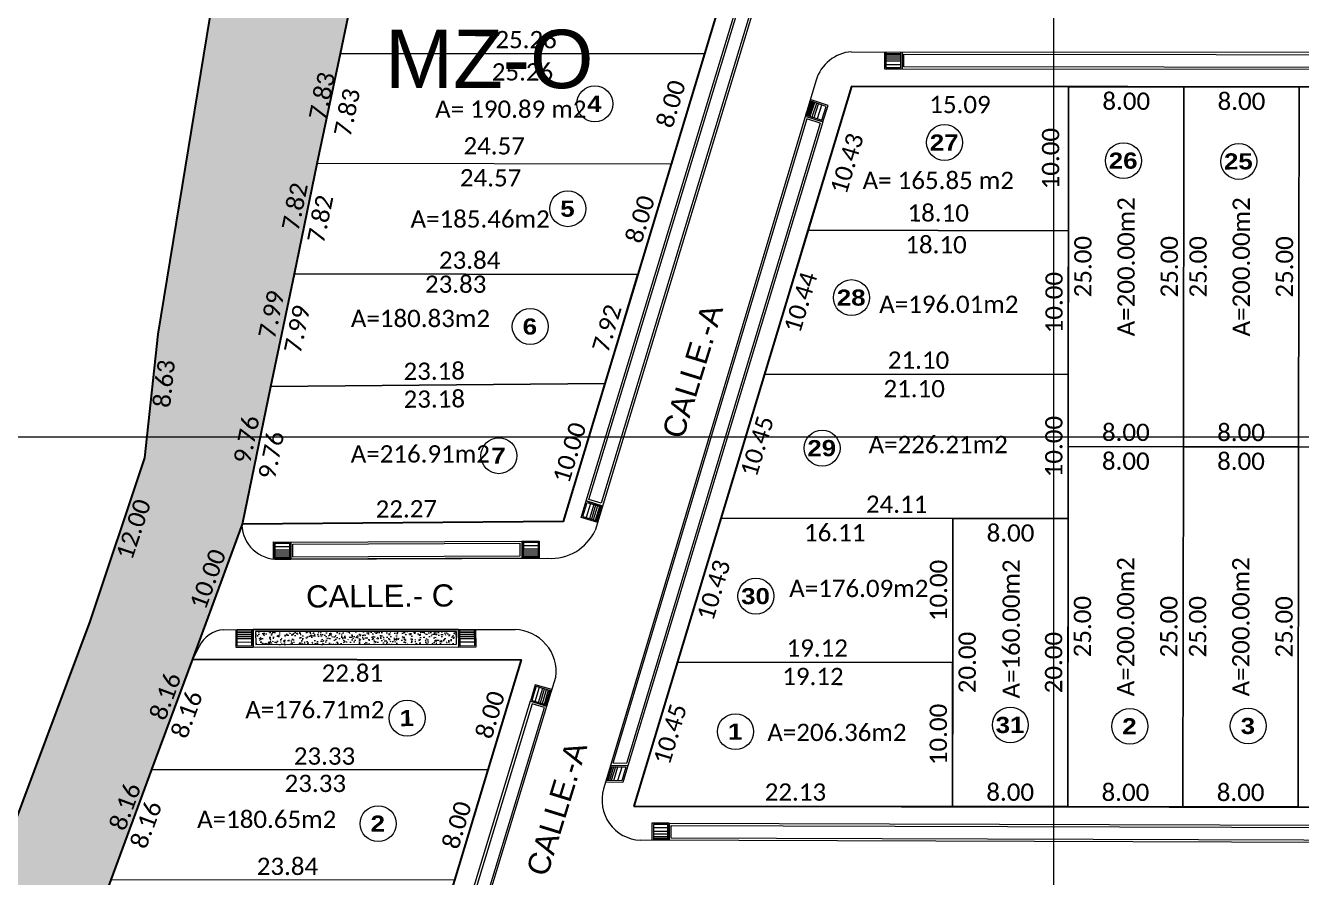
# Model space of a CAD drawing. Header units: inches. Extents: x 0 to 280406, y 0 to 9336832.
# Drawn here: x 279528.6 to 279617.2, y 9336119.4 to 9336178.6 of the extents above; entities that cross this region are included whole.
import ezdxf
from ezdxf.enums import TextEntityAlignment as Align

# ---------------------------------------------------------------- set-up
doc = ezdxf.new("R2010")
doc.units = ezdxf.units.IN
doc.header["$MEASUREMENT"] = 0
doc.linetypes.add('ACAD_ISO04W100', pattern=[30, 24, -3, 0, -3])
for name, color, linetype, lineweight in [('CC', 7, 'Continuous', 0), ('circulos', 7, 'Continuous', 15), ('corte vias', 21, 'ACAD_ISO04W100', 0), ('grass', 64, 'Continuous', 13), ('LOTES', 1, 'Continuous', 30), ('manzanas', 5, 'Continuous', 30), ('MANZANAS-ORIGINALES', 147, 'Continuous', 9), ('MATRIZ', 5, 'Continuous', 30), ('nombre de calles', 30, 'Continuous', 30), ('numero lote', 7, 'Continuous', 20)]:
    doc.layers.add(name, color=color, linetype=linetype, lineweight=lineweight)
for name, color, linetype in [('CENTRO', 6, 'Continuous'), ('COORD', 7, 'Continuous'), ('Cotas', 7, 'Continuous'), ('GRILLA', 7, 'Continuous'), ('textc', 255, 'Continuous')]:
    doc.layers.add(name, color=color, linetype=linetype)
doc.styles.add('Legend', font='calibri.ttf')
doc.styles.add('SAMUEL', font='')
doc.styles.get("Standard").update_dxf_attribs({"font": 'arial.ttf'})
doc.styles.add('ttt', font='swissko.ttf')
doc.styles.get('SAMUEL').set_extended_font_data('Arial Black')
doc.dimstyles.get("Standard").update_dxf_attribs({"dimtxt": 0.18, "dimasz": 0.18, "dimexe": 0.18, "dimexo": 0.0625, "dimgap": 0.09, "dimtad": 0, "dimtih": 1, "dimtoh": 1, "dimdec": 4, "dimzin": 0, "dimdsep": 46, "dimtxsty": 'Standard', "dimcen": 0.09, "dimadec": 0, "dimazin": 0, "dimtfac": 1, "dimtdec": 4, "dimtofl": 0, "dimtmove": 0, "dimatfit": 3, "dimfxl": 1, "dimtolj": 1, "dimtzin": 0, "dimarcsym": 0})

# ---------------------------------------------------------------- blocks, each defined once
blk = doc.blocks.new('qwdfgrhñj')
at = {"layer": 'corte vias', "lineweight": 20}
for p, q in [((17.361, 51.204), (17.361, 52.407)), ((18.561, 52.407), (18.561, 51.204)), ((18.561, 51.204), (17.361, 51.204)), ((13.429, 48.673), (12.183, 49.081)), ((11.839, 47.931), (13.058, 47.532)), ((13.058, 47.532), (13.429, 48.673))]:
    blk.add_line(p, q, dxfattribs=at)
for points in [[(-1.625, 2.822), (-0.424, 2.797), (-0.766, 1.644), (-1.94, 1.668)], [(-1.654, 2.723), (-0.557, 2.7), (-0.843, 1.75), (-1.938, 1.772)], [(2.457, -2.377), (2.457, -1.177), (1.257, -1.176), (1.257, -2.376)]]:
    blk.add_lwpolyline(points, dxfattribs=at)
at = {"layer": 'MANZANAS-ORIGINALES'}
for p, q in [((15.059, 52.407), (129.684, 52.413)), ((17.451, 51.294), (17.451, 52.407)), ((17.451, 52.394), (18.461, 52.394)), ((17.451, 52.294), (18.461, 52.294)), ((18.461, 52.407), (18.461, 51.294)), ((17.451, 52.194), (18.461, 52.194)), ((17.451, 52.054), (18.461, 52.054)), ((17.451, 51.914), (18.461, 51.914)), ((17.451, 51.774), (18.461, 51.774)), ((17.451, 51.534), (18.461, 51.534)), ((18.461, 51.294), (17.451, 51.294)), ((127.284, 51.207), (18.561, 51.203)), ((12.586, 50.426), (-2.108, 1.204)), ((11.89, 48.02), (12.201, 48.97)), ((11.966, 47.995), (12.277, 48.946)), ((12.042, 47.97), (12.353, 48.921)), ((12.118, 47.945), (12.429, 48.896)), ((13.303, 48.61), (12.154, 48.986)), ((12.194, 47.92), (12.505, 48.871)), ((12.327, 47.877), (12.638, 48.827)), ((12.46, 47.833), (12.771, 48.784)), ((11.867, 48.027), (12.992, 47.659)), ((12.688, 47.759), (12.999, 48.709)), ((12.992, 47.659), (13.303, 48.61)), ((11.948, 47.738), (-1.459, 2.968)), ((12.87, 47.441), (-0.527, 2.949)), ((13.058, 47.532), (-0.424, 2.797)), ((12.87, 47.441), (11.948, 47.738)), ((-1.621, 2.722), (-1.908, 1.772)), ((-1.525, 2.72), (-1.811, 1.77)), ((-1.408, 2.718), (-1.694, 1.767)), ((-0.424, 2.797), (-1.625, 2.822)), ((-1.284, 2.715), (-1.571, 1.765)), ((-0.527, 2.949), (-1.459, 2.968)), ((-1.13, 2.712), (-1.416, 1.762)), ((-0.845, 2.706), (-1.132, 1.756)), ((2.357, -1.512), (1.357, -1.512)), ((2.357, -1.767), (1.357, -1.767)), ((2.457, -1.177), (127.29, -1.427)), ((2.457, -1.177), (2.457, -2.376)), ((129.69, -2.632), (0.451, -2.374)), ((2.357, -1.955), (1.357, -1.955)), ((2.357, -2.136), (1.357, -2.136)), ((2.357, -2.241), (1.357, -2.241)), ((2.357, -2.347), (1.357, -2.347))]:
    blk.add_line(p, q, dxfattribs=at)
for points in [[(18.672, 52.24), (127.155, 52.27), (127.155, 51.353), (18.672, 51.357)], [(127.111, -2.459), (2.589, -2.234), (2.589, -1.335), (127.111, -1.559)]]:
    blk.add_lwpolyline(points, close=True, dxfattribs=at)
blk.add_lwpolyline([(2.357, -2.377), (2.357, -1.277), (1.357, -1.276), (1.357, -2.376)], dxfattribs=at)
for centre, radius, start, end in [((15.257, 49.625), 2.789, 94.07811, 163.15047), ((0.582, 0.424), 2.801, 163.82459, 267.31306)]:
    blk.add_arc(centre, radius, start, end, dxfattribs=at)
blk = doc.blocks.new('SDF')
at = {"layer": 'corte vias', "lineweight": 20}
for p, q in [((300364.052, 9335572.231), (300364.401, 9335573.38)), ((300364.401, 9335573.38), (300365.551, 9335573.031)), ((300365.201, 9335571.883), (300364.052, 9335572.231)), ((300342.691, 9335569.306), (300342.69, 9335570.506)), ((300342.69, 9335570.506), (300343.891, 9335570.506)), ((300343.891, 9335570.506), (300343.891, 9335569.304)), ((300359.947, 9335569.394), (300359.947, 9335570.595)), ((300359.947, 9335570.595), (300361.147, 9335570.595)), ((300361.147, 9335570.595), (300361.147, 9335569.393))]:
    blk.add_line(p, q, dxfattribs=at)
at = {"layer": 'MANZANAS-ORIGINALES'}
for p, q in [((300364.401, 9335573.38), (300382.569, 9335633.332)), ((300383.742, 9335633.197), (300365.025, 9335571.338)), ((300364.165, 9335572.291), (300364.461, 9335573.267)), ((300364.69, 9335573.198), (300364.394, 9335572.222)), ((300364.401, 9335573.38), (300365.553, 9335573.03)), ((300365.549, 9335573.032), (300364.401, 9335573.38)), ((300364.46, 9335573.267), (300365.525, 9335572.945)), ((300364.92, 9335573.128), (300364.624, 9335572.152)), ((300365.054, 9335573.088), (300364.758, 9335572.111)), ((300365.188, 9335573.047), (300364.892, 9335572.071)), ((300365.322, 9335573.006), (300365.026, 9335572.03)), ((300365.418, 9335572.977), (300365.122, 9335572.001)), ((300364.165, 9335572.291), (300365.227, 9335571.969)), ((300365.513, 9335572.949), (300365.217, 9335571.972)), ((300342.691, 9335570.506), (300342.691, 9335569.306)), ((300342.78, 9335570.416), (300342.781, 9335569.306)), ((300342.78, 9335570.416), (300343.801, 9335570.416)), ((300343.801, 9335570.416), (300343.801, 9335569.304)), ((300359.947, 9335570.595), (300359.947, 9335569.395)), ((300360.037, 9335570.505), (300360.037, 9335569.394)), ((300360.037, 9335570.505), (300361.057, 9335570.505)), ((300361.057, 9335570.505), (300361.057, 9335569.393)), ((300343.801, 9335570.176), (300342.78, 9335570.176)), ((300343.801, 9335569.936), (300342.781, 9335569.936)), ((300343.801, 9335569.796), (300342.781, 9335569.796)), ((300343.801, 9335569.656), (300342.781, 9335569.656)), ((300343.801, 9335569.516), (300342.781, 9335569.516)), ((300361.057, 9335570.265), (300360.037, 9335570.265)), ((300361.057, 9335570.025), (300360.037, 9335570.025)), ((300361.057, 9335569.885), (300360.037, 9335569.885)), ((300361.057, 9335569.745), (300360.037, 9335569.745)), ((300361.057, 9335569.605), (300360.037, 9335569.605)), ((300361.057, 9335569.505), (300360.037, 9335569.505)), ((300343.801, 9335569.416), (300342.781, 9335569.416)), ((300343.801, 9335569.316), (300342.781, 9335569.316)), ((300343.024, 9335569.311), (300343.902, 9335569.306)), ((300343.902, 9335569.306), (300361.719, 9335569.395)), ((300361.057, 9335569.405), (300360.037, 9335569.405))]:
    blk.add_line(p, q, dxfattribs=at)
at = {"layer": 'MANZANAS-ORIGINALES', "flags": 128}
blk.add_lwpolyline([(300365.449, 9335573.219), (300364.588, 9335573.48), (300382.676, 9335633.169), (300383.547, 9335633.068)], close=True, dxfattribs=at)
at = {"layer": 'MANZANAS-ORIGINALES'}
for points in [[(300343.891, 9335570.506), (300359.941, 9335570.594), (300359.947, 9335569.394), (300343.892, 9335569.306)], [(300344.041, 9335570.357), (300359.792, 9335570.444), (300359.797, 9335569.544), (300344.042, 9335569.457)]]:
    blk.add_lwpolyline(points, close=True, dxfattribs=at)
for centre, radius, start, end in [((300342.939, 9335571.756), 2.447, 181.93367, 271.98791), ((300361.945, 9335572.796), 3.409, 266.2101, 334.661)]:
    blk.add_arc(centre, radius, start, end, dxfattribs=at)
blk = doc.blocks.new('sdfg')
at = {"layer": 'grass'}
h = blk.add_hatch(dxfattribs=at)
h.set_pattern_fill('AR-CONC', color=256, scale=0.004, angle=0.60239, style=0)
h.set_pattern_definition([(50.602394388, (98166.523, -2639.16225), (0.729368706115, -0.056091172028), [0.0762, -0.8382]), (355.602394388, (98166.523, -2639.16225), (-0.149000653626, 0.762703005817), [0.06096, -0.67056233668]), (101.053839088, (98166.5838, -2639.1669), (0.580368050895, 0.70661180262), [0.0647600352, -0.7123609784]), (46.786594388, (98166.5209, -2638.9591), (1.08602429449, -0.156759981354), [0.1143, -1.2573]), (97.237951998, (98166.6114, -2638.9721), (0.93915872246, 0.9996336599), [0.09714009256, -1.06854243264]), (351.786545558, (98166.5209, -2638.9591), (0.93915872251, 0.99963365985), [0.09143986828, -1.00583892768]), (21.602394388, (98166.623, -2639.0088), (0.6107247367, -0.40266214918), [0.0762, -0.8382]), (326.602394388, (98166.623, -2639.0088), (0.23944855681, 0.7393101851), [0.06096, -0.67056]), (72.053839388, (98166.6739, -2639.04235), (0.85017329212, 0.33664803971), [0.0647600352, -0.7123597504]), (38.102394388, (98166.523, -2639.16225), (0.008797828306, 0.338331351369), [0, -0.662432, 0, -0.68072, 0, -0.6731]), (8.102394388, (98166.523, -2639.16225), (0.263050855132, 0.403510204972), [0, -0.388112, 0, -0.647192, 0, -0.25654]), (328.102394388, (98166.29644, -2639.16463), (0.542573323019, -0.017211543666), [0, -0.254, 0, -0.79248, 0, -1.05156]), (318.102394388, (98166.19485, -2639.1657), (0.59141468471, 0.107929810052), [0, -0.3302, 0, -0.526288, 0, -0.74676])])
h.paths.add_polyline_path([(300082.646, 9335545.298), (300096.582, 9335545.332), (300096.576, 9335546.232), (300082.638, 9335546.198)])
at = {"layer": 'corte vias', "lineweight": 20}
for p, q in [((300081.261, 9335546.335), (300081.274, 9335545.115)), ((300082.474, 9335545.128), (300082.461, 9335546.34)), ((300096.73, 9335546.339), (300096.743, 9335545.135)), ((300097.943, 9335545.148), (300097.93, 9335546.353)), ((300081.274, 9335545.115), (300082.474, 9335545.128)), ((300096.743, 9335545.135), (300097.943, 9335545.148)), ((300102.056, 9335542.534), (300101.72, 9335541.382)), ((300103.208, 9335542.198), (300102.056, 9335542.534)), ((300101.72, 9335541.382), (300102.873, 9335541.045))]:
    blk.add_line(p, q, dxfattribs=at)
at = {"layer": 'MANZANAS-ORIGINALES'}
for p, q in [((300080.432, 9335546.324), (300081.612, 9335546.339)), ((300081.363, 9335545.21), (300081.351, 9335546.336)), ((300082.372, 9335546.321), (300081.352, 9335546.31)), ((300082.373, 9335546.221), (300081.353, 9335546.21)), ((300082.374, 9335546.121), (300081.354, 9335546.11)), ((300082.375, 9335545.981), (300081.355, 9335545.97)), ((300082.377, 9335545.841), (300081.357, 9335545.83)), ((300082.378, 9335545.701), (300081.358, 9335545.69)), ((300081.612, 9335546.339), (300100.649, 9335546.363)), ((300082.383, 9335545.221), (300082.371, 9335546.34)), ((300096.832, 9335545.23), (300096.82, 9335546.34)), ((300097.84, 9335546.34), (300096.82, 9335546.33)), ((300097.841, 9335546.24), (300096.821, 9335546.23)), ((300097.842, 9335546.14), (300096.822, 9335546.13)), ((300097.844, 9335546), (300096.824, 9335545.99)), ((300097.845, 9335545.86), (300096.825, 9335545.85)), ((300097.847, 9335545.72), (300096.827, 9335545.71)), ((300097.852, 9335545.24), (300097.84, 9335546.352)), ((300078.711, 9335545.17), (300078.27, 9335544.28)), ((300082.381, 9335545.461), (300081.361, 9335545.45)), ((300081.363, 9335545.21), (300082.383, 9335545.221)), ((300097.849, 9335545.48), (300096.829, 9335545.47)), ((300096.832, 9335545.23), (300097.852, 9335545.24)), ((300102.875, 9335541.045), (300103.493, 9335543.056)), ((300102.117, 9335542.423), (300101.831, 9335541.444)), ((300102.062, 9335541.376), (300102.348, 9335542.355)), ((300102.117, 9335542.423), (300103.183, 9335542.111)), ((300102.292, 9335541.309), (300102.578, 9335542.288)), ((300102.426, 9335541.27), (300102.712, 9335542.249)), ((300102.561, 9335541.23), (300102.847, 9335542.21)), ((300102.695, 9335541.191), (300102.981, 9335542.17)), ((300102.791, 9335541.163), (300103.077, 9335542.142)), ((300102.887, 9335541.135), (300103.173, 9335542.114)), ((300101.72, 9335541.382), (300102.875, 9335541.045)), ((300101.831, 9335541.444), (300102.898, 9335541.132))]:
    blk.add_line(p, q, dxfattribs=at)
for points in [[(300082.474, 9335545.128), (300096.739, 9335545.165), (300096.733, 9335546.365), (300082.462, 9335546.34)], [(300082.646, 9335545.298), (300096.582, 9335545.332), (300096.576, 9335546.232), (300082.638, 9335546.198)], [(300102.704, 9335540.941), (300101.843, 9335541.205), (300068.454, 9335431.037), (300069.287, 9335430.762)]]:
    blk.add_lwpolyline(points, close=True, dxfattribs=at)
blk.add_lwpolyline([(300102.875, 9335541.045), (300101.716, 9335541.384), (300068.268, 9335430.94), (300069.386, 9335430.572), (300102.875, 9335541.045)], dxfattribs=at)
for centre, radius, start, end in [((300080.589, 9335544.229), 2.101, 94.2863, 153.393), ((300100.562, 9335543.412), 2.952, 353.06096, 88.30544)]:
    blk.add_arc(centre, radius, start, end, dxfattribs=at)
blk = doc.blocks.new('*D14')
at = {"layer": 'COORD', "color": 0, "lineweight": -2, "transparency": 16777216}
blk.add_line((279600, 9336616.037), (279600, 9336600.438), dxfattribs=at)
at = {"layer": 'Defpoints', "color": 0, "transparency": 16777216}
for p in [(279600, 9336616.1), (279600, 9336615.1), (0, 0)]:
    blk.add_point(p, dxfattribs=at)
at = {"layer": 'COORD', "color": 0, "lineweight": 0, "transparency": 16777216, "insert": (279597.468, 9336607.269), "char_height": 3, "attachment_point": 5, "rotation": 90}
blk.add_mtext('\\A1;279600', dxfattribs=at)
blk = doc.blocks.new('*D16')
at = {"layer": 'COORD', "color": 0, "lineweight": -2, "transparency": 16777216}
blk.add_line((279750, 9336616.037), (279750, 9336600.438), dxfattribs=at)
at = {"layer": 'Defpoints', "color": 0, "transparency": 16777216}
for p in [(279750, 9336616.1), (279750, 9336615.1), (0, 0)]:
    blk.add_point(p, dxfattribs=at)
at = {"layer": 'COORD', "color": 0, "lineweight": 0, "transparency": 16777216, "insert": (279747.468, 9336607.269), "char_height": 3, "attachment_point": 5, "rotation": 90}
blk.add_mtext('\\A1;279750', dxfattribs=at)
blk = doc.blocks.new('*D18')
at = {"layer": 'COORD', "color": 0, "lineweight": -2, "transparency": 16777216}
blk.add_line((279900, 9336616.037), (279900, 9336600.438), dxfattribs=at)
at = {"layer": 'Defpoints', "color": 0, "transparency": 16777216}
for p in [(279900, 9336616.1), (279900, 9336615.1), (0, 0)]:
    blk.add_point(p, dxfattribs=at)
at = {"layer": 'COORD', "color": 0, "lineweight": 0, "transparency": 16777216, "insert": (279897.468, 9336607.269), "char_height": 3, "attachment_point": 5, "rotation": 90}
blk.add_mtext('\\A1;279900', dxfattribs=at)
blk = doc.blocks.new('*D22')
at = {"layer": 'COORD', "color": 0, "lineweight": -2, "transparency": 16777216}
blk.add_line((279995.36, 9336150), (279977.481, 9336150), dxfattribs=at)
at = {"layer": 'Defpoints', "color": 0, "transparency": 16777216}
for p in [(279994.422, 9336150), (279995.422, 9336150), (0, 0)]:
    blk.add_point(p, dxfattribs=at)
at = {"layer": 'COORD', "color": 0, "lineweight": 0, "transparency": 16777216, "insert": (279985.452, 9336152.533), "char_height": 3, "attachment_point": 5}
blk.add_mtext('\\A1;9336150', dxfattribs=at)
blk = doc.blocks.new('*D24')
at = {"layer": 'COORD', "color": 0, "lineweight": -2, "transparency": 16777216}
blk.add_line((279995.36, 9336300), (279977.481, 9336300), dxfattribs=at)
at = {"layer": 'Defpoints', "color": 0, "transparency": 16777216}
for p in [(279994.422, 9336300), (279995.422, 9336300), (0, 0)]:
    blk.add_point(p, dxfattribs=at)
at = {"layer": 'COORD', "color": 0, "lineweight": 0, "transparency": 16777216, "insert": (279985.452, 9336302.533), "char_height": 3, "attachment_point": 5}
blk.add_mtext('\\A1;9336300', dxfattribs=at)
blk = doc.blocks.new('*D26')
at = {"layer": 'COORD', "color": 0, "lineweight": -2, "transparency": 16777216}
blk.add_line((279995.36, 9336450), (279977.481, 9336450), dxfattribs=at)
at = {"layer": 'Defpoints', "color": 0, "transparency": 16777216}
for p in [(279994.422, 9336450), (279995.422, 9336450), (0, 0)]:
    blk.add_point(p, dxfattribs=at)
at = {"layer": 'COORD', "color": 0, "lineweight": 0, "transparency": 16777216, "insert": (279985.452, 9336452.533), "char_height": 3, "attachment_point": 5}
blk.add_mtext('\\A1;9336450', dxfattribs=at)
blk = doc.blocks.new('*D28')
at = {"layer": 'COORD', "color": 0, "lineweight": -2, "transparency": 16777216}
blk.add_line((279995.36, 9336600), (279977.481, 9336600), dxfattribs=at)
at = {"layer": 'Defpoints', "color": 0, "transparency": 16777216}
for p in [(279994.422, 9336600), (279995.422, 9336600), (0, 0)]:
    blk.add_point(p, dxfattribs=at)
at = {"layer": 'COORD', "color": 0, "lineweight": 0, "transparency": 16777216, "insert": (279985.452, 9336602.533), "char_height": 3, "attachment_point": 5}
blk.add_mtext('\\A1;9336600', dxfattribs=at)

msp = doc.modelspace()

# ---------------------------------------------------------------- hatches: boundary and pattern name
at = {"layer": 'manzanas'}
h = msp.add_hatch(color=3, dxfattribs=at)
h.dxf.hatch_style = 1
h.paths.add_polyline_path([(279505.676, 9335885.644), (279585.888, 9335917.402), (279585.888, 9335917.958), (279548.353, 9335905.682), (279513.184, 9335893.945), (279512.359, 9335894.217), (279511.928, 9335894.637), (279511.645, 9335896.262), (279507.705, 9335918.091), (279506.598, 9335925.658), (279505.441, 9335933.584), (279504.284, 9335941.51), (279503.127, 9335949.436), (279501.97, 9335957.362), (279500.813, 9335965.284), (279499.657, 9335973.206), (279498.5, 9335981.128), (279497.344, 9335989.05), (279496.187, 9335996.972), (279495.031, 9336004.895), (279494.91, 9336005.72), (279497.683, 9336014.259), (279526.655, 9336014.328), (279528.27, 9336019.658), (279499.45, 9336019.692), (279501.937, 9336027.35), (279504.423, 9336035.007), (279506.909, 9336042.665), (279509.396, 9336050.322), (279511.901, 9336058.02), (279514.718, 9336065.636), (279517.549, 9336073.293), (279520.379, 9336080.95), (279523.209, 9336088.607), (279526.04, 9336096.264), (279528.87, 9336103.921), (279531.701, 9336111.578), (279534.531, 9336119.235), (279537.361, 9336126.892), (279540.192, 9336134.549), (279543.646, 9336143.934), (279545.625, 9336153.494), (279547.255, 9336161.312), (279548.838, 9336168.972), (279550.465, 9336176.631), (279552.062, 9336184.291), (279553.601, 9336191.668), (279555.595, 9336201.229), (279583.227, 9336201.466), (279584.769, 9336207.353), (279556.822, 9336207.113), (279557.507, 9336210.396), (279559.727, 9336226.984), (279562.143, 9336245.032), (279564.27, 9336260.924), (279566.283, 9336276.816), (279568.134, 9336292.708), (279570.912, 9336316.547), (279572.763, 9336332.439), (279574.715, 9336349.435), (279574.255, 9336349.446), (279560.944, 9336348.33), (279545.039, 9336346.996), (279546.953, 9336369.689), (279547.624, 9336377.63), (279548.346, 9336386.189), (279557.875, 9336405.477), (279564.792, 9336419.477), (279568.153, 9336426.477), (279577.497, 9336447.477), (279586.842, 9336468.477), (279593.071, 9336482.477), (279596.196, 9336489.477), (279599.74, 9336496.477), (279603.795, 9336504.477), (279611.9, 9336520.477), (279623.313, 9336520.477), (279612.052, 9336529.383), (279611.195, 9336528.074), (279587.544, 9336481.362), (279558.707, 9336416.553), (279539.782, 9336378.249), (279536.475, 9336339.056), (279565.692, 9336341.506), (279554.873, 9336261.669), (279537.778, 9336157.127), (279536.855, 9336148.549), (279533.045, 9336137.171), (279485.126, 9336008.963)])
h.paths.add_polyline_path([(279550.726, 9336212.509, -1), (279553.223, 9336212.509, -1)], flags=16)
h.paths.add_polyline_path([(279510.983, 9336017.948), (279515.908, 9336017.942), (279515.91, 9336019.786), (279510.986, 9336019.792)], flags=24)
h.paths.add_polyline_path([(279566.69, 9336201.531), (279571.615, 9336201.573), (279571.599, 9336203.418), (279566.674, 9336203.375)], flags=24)
h.paths.add_polyline_path([(279614.652, 9336520.647), (279619.568, 9336520.647), (279619.568, 9336522.463), (279614.652, 9336522.463)], flags=24)
h.paths.add_polyline_path([(279547.639, 9336184.054), (279549.998, 9336195.151), (279548.194, 9336195.535), (279545.835, 9336184.438)], flags=24)
h.paths.add_polyline_path([(279606.322, 9336509.427), (279608.548, 9336513.82), (279606.902, 9336514.654), (279604.677, 9336510.261)], flags=25)
h.paths.add_polyline_path([(279600.623, 9336498.266), (279602.416, 9336501.804), (279600.771, 9336502.638), (279598.977, 9336499.1)], flags=24)
h.paths.add_polyline_path([(279596.886, 9336490.936), (279598.678, 9336494.475), (279597.033, 9336495.308), (279595.241, 9336491.769)], flags=24)
h.paths.add_polyline_path([(279593.708, 9336484.01), (279595.325, 9336487.631), (279593.642, 9336488.382), (279592.025, 9336484.761)], flags=24)
h.paths.add_polyline_path([(279588.556, 9336472.428), (279590.558, 9336476.928), (279588.873, 9336477.677), (279586.871, 9336473.178)], flags=24)
h.paths.add_polyline_path([(279581.155, 9336455.768), (279583.157, 9336460.268), (279581.472, 9336461.018), (279579.47, 9336456.518)], flags=24)
h.paths.add_polyline_path([(279571.177, 9336433.96), (279573.179, 9336438.459), (279571.494, 9336439.209), (279569.492, 9336434.709)], flags=24)
h.paths.add_polyline_path([(279565.727, 9336421.563), (279567.439, 9336425.126), (279565.812, 9336425.907), (279564.101, 9336422.344)], flags=24)
h.paths.add_polyline_path([(279559.777, 9336409.692), (279561.958, 9336414.107), (279560.305, 9336414.924), (279558.123, 9336410.509)], flags=24)
h.paths.add_polyline_path([(279551.058, 9336392.587), (279553.24, 9336397.002), (279551.586, 9336397.819), (279549.405, 9336393.404)], flags=24)
h.paths.add_polyline_path([(279547.814, 9336380.422), (279548.148, 9336384.374), (279546.31, 9336384.529), (279545.977, 9336380.577)], flags=24)
h.paths.add_polyline_path([(279546.94, 9336370.637), (279547.274, 9336374.59), (279545.436, 9336374.745), (279545.102, 9336370.792)], flags=24)
h.paths.add_polyline_path([(279545.637, 9336355.279), (279546.051, 9336360.181), (279544.227, 9336360.335), (279543.813, 9336355.432)], flags=24)
h.paths.add_polyline_path([(279550.563, 9336345.537), (279555.47, 9336345.948), (279555.316, 9336347.786), (279550.409, 9336347.375)], flags=24)
h.paths.add_polyline_path([(279565.085, 9336346.77), (279569.992, 9336347.181), (279569.838, 9336349.019), (279564.931, 9336348.608)], flags=24)
h.paths.add_polyline_path([(279571.244, 9336347.583), (279575.209, 9336347.494), (279575.251, 9336349.338), (279571.285, 9336349.427)], flags=24)
h.paths.add_polyline_path([(279573.34, 9336337.071), (279573.901, 9336341.954), (279572.096, 9336342.162), (279571.535, 9336337.278)], flags=25)
h.paths.add_polyline_path([(279571.402, 9336320.802), (279571.972, 9336325.694), (279570.14, 9336325.907), (279569.57, 9336321.015)], flags=24)
h.paths.add_polyline_path([(279569.301, 9336301.862), (279569.871, 9336306.753), (279568.039, 9336306.967), (279567.47, 9336302.075)], flags=25)
h.paths.add_polyline_path([(279566.682, 9336280.165), (279567.252, 9336285.057), (279565.42, 9336285.27), (279564.85, 9336280.379)], flags=25)
h.paths.add_polyline_path([(279564.868, 9336265.363), (279565.487, 9336270.249), (279563.657, 9336270.48), (279563.038, 9336265.595)], flags=25)
h.paths.add_polyline_path([(279562.711, 9336249.26), (279563.365, 9336254.141), (279561.537, 9336254.386), (279560.883, 9336249.505)], flags=25)
h.paths.add_polyline_path([(279560.407, 9336232.454), (279561.061, 9336237.335), (279559.233, 9336237.58), (279558.579, 9336232.699)], flags=24)
h.paths.add_polyline_path([(279558.214, 9336215.32), (279558.867, 9336220.2), (279557.04, 9336220.445), (279556.387, 9336215.564)], flags=24)
h.paths.add_polyline_path([(279556.725, 9336207.06), (279557.534, 9336210.943), (279555.729, 9336211.319), (279554.919, 9336207.436)], flags=24)
h.paths.add_polyline_path([(279567.613, 9336205.602), (279572.537, 9336205.644), (279572.522, 9336207.488), (279567.597, 9336207.446)], flags=24)
h.paths.add_polyline_path([(279583.516, 9336201.77), (279584.521, 9336205.607), (279582.737, 9336206.075), (279581.732, 9336202.238)], flags=25)
h.paths.add_polyline_path([(279554.511, 9336193.509), (279555.321, 9336197.392), (279553.515, 9336197.768), (279552.705, 9336193.885)], flags=25)
h.paths.add_polyline_path([(279552.497, 9336185.299), (279553.306, 9336189.176), (279551.518, 9336189.549), (279550.709, 9336185.672)], flags=25)
h.paths.add_polyline_path([(279550.799, 9336178.593), (279551.609, 9336182.476), (279549.804, 9336182.852), (279548.994, 9336178.969)], flags=24)
h.paths.add_polyline_path([(279549.658, 9336171.543), (279550.482, 9336175.423), (279548.678, 9336175.806), (279547.854, 9336171.926)], flags=25)
h.paths.add_polyline_path([(279547.783, 9336163.867), (279548.586, 9336167.751), (279546.78, 9336168.124), (279545.977, 9336164.24)], flags=25)
h.paths.add_polyline_path([(279546.15, 9336156.37), (279546.959, 9336160.253), (279545.154, 9336160.63), (279544.344, 9336156.747)], flags=24)
h.paths.add_polyline_path([(279544.423, 9336147.685), (279545.227, 9336151.569), (279543.421, 9336151.943), (279542.617, 9336148.059)], flags=25)
h.paths.add_polyline_path([(279541.257, 9336137.487), (279542.958, 9336142.108), (279541.227, 9336142.745), (279539.526, 9336138.124)], flags=24)
h.paths.add_polyline_path([(279538.466, 9336129.799), (279539.841, 9336133.519), (279538.111, 9336134.159), (279536.736, 9336130.439)], flags=25)
h.paths.add_polyline_path([(279535.669, 9336122.138), (279537.044, 9336125.858), (279535.314, 9336126.498), (279533.939, 9336122.777)], flags=25)
h.paths.add_polyline_path([(279532.864, 9336114.477), (279534.239, 9336118.198), (279532.509, 9336118.837), (279531.134, 9336115.117)], flags=25)
h.paths.add_polyline_path([(279530.053, 9336106.817), (279531.428, 9336110.537), (279529.698, 9336111.177), (279528.323, 9336107.456)], flags=25)
h.paths.add_polyline_path([(279527.239, 9336099.157), (279528.614, 9336102.877), (279526.884, 9336103.516), (279525.509, 9336099.796)], flags=25)
h.paths.add_polyline_path([(279524.421, 9336091.497), (279525.797, 9336095.217), (279524.067, 9336095.857), (279522.692, 9336092.136)], flags=25)
h.paths.add_polyline_path([(279521.602, 9336083.837), (279522.977, 9336087.558), (279521.247, 9336088.197), (279519.872, 9336084.477)], flags=25)
h.paths.add_polyline_path([(279518.781, 9336076.178), (279520.156, 9336079.899), (279518.426, 9336080.538), (279517.051, 9336076.818)], flags=25)
h.paths.add_polyline_path([(279515.959, 9336068.519), (279517.334, 9336072.24), (279515.604, 9336072.879), (279514.229, 9336069.159)], flags=25)
h.paths.add_polyline_path([(279513.141, 9336060.881), (279514.517, 9336064.601), (279512.788, 9336065.241), (279511.412, 9336061.521)], flags=25)
h.paths.add_polyline_path([(279510.571, 9336053.231), (279511.799, 9336057.003), (279510.045, 9336057.574), (279508.817, 9336053.802)], flags=25)
h.paths.add_polyline_path([(279508.08, 9336045.553), (279509.305, 9336049.326), (279507.551, 9336049.895), (279506.326, 9336046.123)], flags=25)
h.paths.add_polyline_path([(279505.596, 9336037.895), (279506.821, 9336041.667), (279505.067, 9336042.237), (279503.842, 9336038.464)], flags=25)
h.paths.add_polyline_path([(279503.112, 9336030.237), (279504.337, 9336034.009), (279502.583, 9336034.579), (279501.358, 9336030.806)], flags=25)
h.paths.add_polyline_path([(279500.453, 9336022.501), (279501.678, 9336026.274), (279499.924, 9336026.843), (279498.699, 9336023.071)], flags=25)
h.paths.add_polyline_path([(279526.838, 9336015.161), (279527.985, 9336018.949), (279526.245, 9336019.476), (279525.098, 9336015.688)], flags=24)
h.paths.add_polyline_path([(279509.897, 9336014.344), (279514.821, 9336014.356), (279514.817, 9336016.201), (279509.892, 9336016.189)], flags=24)
h.paths.add_polyline_path([(279495.748, 9336008.522), (279496.973, 9336012.295), (279495.219, 9336012.865), (279493.994, 9336009.092)], flags=24)
h.paths.add_polyline_path([(279492.662, 9336007.858), (279493.235, 9336003.933), (279495.06, 9336004.199), (279494.487, 9336008.124)], flags=24)
h.paths.add_polyline_path([(279493.582, 9336003.47), (279494.155, 9335999.545), (279495.98, 9335999.812), (279495.407, 9336003.736)], flags=24)
h.paths.add_polyline_path([(279494.723, 9335995.552), (279495.296, 9335991.627), (279497.121, 9335991.894), (279496.548, 9335995.818)], flags=24)
h.paths.add_polyline_path([(279495.865, 9335987.633), (279496.438, 9335983.709), (279498.263, 9335983.975), (279497.69, 9335987.9)], flags=24)
h.paths.add_polyline_path([(279497.008, 9335979.714), (279497.581, 9335975.79), (279499.406, 9335976.056), (279498.833, 9335979.981)], flags=24)
h.paths.add_polyline_path([(279498.152, 9335971.795), (279498.725, 9335967.87), (279500.549, 9335968.137), (279499.976, 9335972.062)], flags=24)
h.paths.add_polyline_path([(279499.296, 9335963.875), (279499.869, 9335959.951), (279501.694, 9335960.217), (279501.121, 9335964.142)], flags=24)
h.paths.add_polyline_path([(279500.442, 9335955.953), (279501.015, 9335952.029), (279502.84, 9335952.295), (279502.267, 9335956.22)], flags=24)
h.paths.add_polyline_path([(279501.588, 9335948.029), (279502.161, 9335944.104), (279503.986, 9335944.371), (279503.413, 9335948.296)], flags=24)
h.paths.add_polyline_path([(279502.736, 9335940.105), (279503.309, 9335936.18), (279505.133, 9335936.446), (279504.561, 9335940.371)], flags=24)
h.paths.add_polyline_path([(279503.883, 9335932.18), (279504.456, 9335928.255), (279506.281, 9335928.522), (279505.708, 9335932.447)], flags=24)
h.paths.add_polyline_path([(279506.837, 9335913.964), (279507.671, 9335909.11), (279509.488, 9335909.422), (279508.655, 9335914.276)], flags=24)
h.paths.add_polyline_path([(279509.162, 9335898.436), (279509.843, 9335894.529), (279511.659, 9335894.845), (279510.978, 9335898.752)], flags=24)
h.paths.add_polyline_path([(279509.326, 9335893.89), (279512.167, 9335891.121), (279513.454, 9335892.442), (279510.613, 9335895.21)], flags=24)
h.paths.add_polyline_path([(279512.82, 9335892.187), (279516.587, 9335890.947), (279517.164, 9335892.698), (279513.396, 9335893.938)], flags=24)
h.paths.add_polyline_path([(279562.041, 9335908.342), (279566.722, 9335909.873), (279566.148, 9335911.626), (279561.468, 9335910.095)], flags=24)
h.paths.add_polyline_path([(279543.828, 9335900.756), (279548.406, 9335902.569), (279547.728, 9335904.284), (279543.149, 9335902.471)], flags=24)
h.paths.add_polyline_path([(279494.996, 9335950.896), (279495.963, 9335945.093), (279497.782, 9335945.396), (279496.815, 9335951.199)], flags=24)
h.paths.add_polyline_path([(279510.209, 9336070.644), (279512.269, 9336076.155), (279510.541, 9336076.8), (279508.482, 9336071.29)], flags=24)
h.paths.add_polyline_path([(279536.169, 9336140.951), (279537.733, 9336145.621), (279535.984, 9336146.207), (279534.42, 9336141.537)], flags=24)
h.paths.add_polyline_path([(279538.905, 9336151.619), (279539.33, 9336155.563), (279537.496, 9336155.76), (279537.072, 9336151.817)], flags=24)
h.paths.add_polyline_path([(279547.385, 9336205.255), (279548.334, 9336211.061), (279546.514, 9336211.359), (279545.564, 9336205.553)], flags=24)
h.paths.add_polyline_path([(279561.678, 9336297.85), (279562.339, 9336302.73), (279560.512, 9336302.978), (279559.85, 9336298.098)], flags=24)
h.paths.add_polyline_path([(279539.6, 9336355.122), (279540.014, 9336360.029), (279538.177, 9336360.184), (279537.762, 9336355.277)], flags=24)
h.paths.add_polyline_path([(279549.346, 9336393.791), (279551.526, 9336398.202), (279549.885, 9336399.013), (279547.705, 9336394.602)], flags=24)
h.paths.add_polyline_path([(279573.562, 9336445.337), (279575.564, 9336449.837), (279573.879, 9336450.586), (279571.877, 9336446.087)], flags=24)
h.paths.add_polyline_path([(279599.296, 9336500.991), (279601.52, 9336505.385), (279599.875, 9336506.218), (279597.65, 9336501.824)], flags=24)
h.paths.add_polyline_path([(279611.582, 9336525.114), (279613.752, 9336528.429), (279612.221, 9336529.432), (279610.05, 9336526.117)], flags=9)
h.paths.add_polyline_path([(279614.968, 9336524.754), (279618.831, 9336521.699), (279619.975, 9336523.146), (279616.112, 9336526.201)], flags=24)
h.paths.add_polyline_path([(279551.144, 9336211.663), (279552.759, 9336211.669), (279552.753, 9336213.381), (279551.137, 9336213.375)], flags=8)
h.paths.add_polyline_path([(279553.395, 9336236.035), (279549.241, 9336215.453), (279555.218, 9336214.246), (279559.373, 9336234.829)], flags=24)

# ---------------------------------------------------------------- linework, layer by layer
at = {"layer": 'CENTRO', "color": 0, "lineweight": 5}
msp.add_lwpolyline([(279512.553, 9335834.308), (279505.676, 9335885.644), (279485.126, 9336008.963), (279533.045, 9336137.171), (279536.855, 9336148.549), (279537.778, 9336157.127), (279554.873, 9336261.669), (279565.692, 9336341.506), (279536.475, 9336339.056), (279443.606, 9336313.19), (279443.606, 9336313.2), (279393.436, 9336299.703), (279348.066, 9336285.665), (279344.297, 9336207.929), (279385.404, 9336111.935), (279371.945, 9336034.529), (279417.697, 9335965.44), (279472.113, 9335887.223), (279488.655, 9335862.568), (279495.92, 9335850.53), (279500.431, 9335844.171), (279504.851, 9335838.002), (279507.789, 9335834.308)], dxfattribs=at)
at = {"layer": 'circulos', "color": 250}
for centre in [(279568.114, 9336173.122), (279592.402, 9336170.438), (279604.829, 9336169.177), (279612.829, 9336169.125), (279566.239, 9336165.842), (279585.943, 9336159.666), (279563.63, 9336157.659), (279561.456, 9336148.688), (279583.897, 9336149.212), (279579.3, 9336138.93), (279555.083, 9336130.462), (279596.969, 9336129.986), (279577.886, 9336129.522), (279605.265, 9336129.894), (279613.489, 9336129.916), (279553.068, 9336123.132)]:
    msp.add_circle(centre, 1.248, dxfattribs=at)
at = {"layer": 'GRILLA', "lineweight": 0}
for p, q in [((279600, 9335879.507), (279600, 9336628.633)), ((279422.773, 9336150), (279995.422, 9336150))]:
    msp.add_line(p, q, dxfattribs=at)
at = {"layer": 'LOTES', "lineweight": 13, "flags": 128}
for points in [[(279554.873, 9336261.669), (279537.778, 9336157.127), (279536.855, 9336148.549), (279533.045, 9336137.171), (279485.126, 9336008.963)], [(279534.531, 9336119.235), (279537.361, 9336126.892), (279540.192, 9336134.549), (279543.646, 9336143.934), (279545.625, 9336153.494), (279547.255, 9336161.312), (279548.838, 9336168.972), (279550.465, 9336176.631), (279552.062, 9336184.291), (279553.601, 9336191.668), (279555.595, 9336201.229), (279583.227, 9336201.466), (279584.769, 9336207.353), (279556.822, 9336207.113), (279557.507, 9336210.396), (279559.727, 9336226.984), (279562.143, 9336245.032)], [(279547.255, 9336161.312), (279545.625, 9336153.494), (279568.803, 9336153.698), (279571.084, 9336161.283), (279547.255, 9336161.312)]]:
    msp.add_lwpolyline(points, dxfattribs=at)
for points in [[(279552.062, 9336184.291), (279578.033, 9336184.259), (279575.722, 9336176.601), (279550.465, 9336176.631)], [(279550.465, 9336176.631), (279575.722, 9336176.601), (279573.41, 9336168.942), (279548.838, 9336168.972)], [(279601.019, 9336174.316), (279601.007, 9336164.316), (279582.912, 9336164.348), (279585.929, 9336174.334)], [(279601.019, 9336174.316), (279609.019, 9336174.307), (279608.989, 9336149.307), (279600.989, 9336149.316)], [(279609.019, 9336174.307), (279617.019, 9336174.297), (279616.989, 9336149.297), (279608.989, 9336149.307)], [(279617.019, 9336174.297), (279625.019, 9336174.287), (279624.989, 9336149.287), (279616.989, 9336149.297)], [(279573.41, 9336168.942), (279548.838, 9336168.972), (279547.255, 9336161.312), (279571.095, 9336161.283)], [(279582.912, 9336164.348), (279601.007, 9336164.316), (279600.995, 9336154.316), (279579.891, 9336154.352)], [(279579.891, 9336154.352), (279600.995, 9336154.316), (279600.983, 9336144.316), (279576.868, 9336144.345)], [(279543.646, 9336143.934), (279565.914, 9336144.125), (279568.803, 9336153.698), (279545.625, 9336153.494)], [(279600.989, 9336149.316), (279608.989, 9336149.307), (279608.958, 9336124.307), (279600.958, 9336124.316)], [(279608.989, 9336149.307), (279616.989, 9336149.297), (279616.958, 9336124.297), (279608.958, 9336124.307)], [(279616.989, 9336149.297), (279624.989, 9336149.287), (279624.958, 9336124.287), (279616.958, 9336124.297)], [(279576.868, 9336144.345), (279592.983, 9336144.326), (279592.971, 9336134.326), (279573.851, 9336134.359)], [(279592.983, 9336144.326), (279600.983, 9336144.316), (279600.958, 9336124.316), (279592.958, 9336124.326)], [(279540.192, 9336134.549), (279563.002, 9336134.521), (279560.686, 9336126.864), (279537.361, 9336126.892)], [(279573.851, 9336134.359), (279592.971, 9336134.326), (279592.958, 9336124.326), (279570.828, 9336124.353)], [(279537.361, 9336126.892), (279560.686, 9336126.864), (279558.371, 9336119.206), (279534.531, 9336119.235)]]:
    msp.add_lwpolyline(points, close=True, dxfattribs=at)
at = {"layer": 'manzanas'}
for points in [[(279554.873, 9336261.669), (279537.778, 9336157.127), (279536.855, 9336148.549), (279533.045, 9336137.171), (279485.126, 9336008.963)], [(279534.531, 9336119.235), (279537.361, 9336126.892), (279540.192, 9336134.549), (279543.646, 9336143.934), (279545.625, 9336153.494), (279547.255, 9336161.312), (279548.838, 9336168.972), (279550.465, 9336176.631), (279552.062, 9336184.291), (279553.601, 9336191.668), (279555.595, 9336201.229), (279583.227, 9336201.466), (279584.769, 9336207.353), (279556.822, 9336207.113), (279557.507, 9336210.396), (279559.727, 9336226.984), (279562.143, 9336245.032)]]:
    msp.add_lwpolyline(points, dxfattribs=at)
for points in [[(279543.646, 9336143.934), (279545.625, 9336153.494), (279547.255, 9336161.312), (279548.838, 9336168.972), (279550.465, 9336176.631), (279552.062, 9336184.291), (279553.601, 9336191.668), (279555.595, 9336201.229), (279583.227, 9336201.466), (279580.337, 9336191.892), (279575.722, 9336176.601), (279573.41, 9336168.942), (279571.099, 9336161.283), (279568.803, 9336153.698), (279565.914, 9336144.125)], [(279570.828, 9336124.353), (279700.958, 9336124.195), (279701.019, 9336174.195), (279585.929, 9336174.334)], [(279499.45, 9336019.692), (279501.937, 9336027.35), (279504.423, 9336035.007), (279506.909, 9336042.665), (279509.396, 9336050.322), (279511.901, 9336058.02), (279514.718, 9336065.636), (279517.549, 9336073.293), (279520.379, 9336080.95), (279523.209, 9336088.607), (279526.04, 9336096.264), (279528.87, 9336103.921), (279531.701, 9336111.578), (279534.531, 9336119.235), (279537.361, 9336126.892), (279540.192, 9336134.549), (279563.002, 9336134.521), (279560.686, 9336126.864), (279556.056, 9336111.549), (279553.74, 9336103.891), (279551.425, 9336096.233), (279549.118, 9336088.607), (279528.27, 9336019.658)]]:
    msp.add_lwpolyline(points, close=True, dxfattribs=at)
at = {"layer": 'MATRIZ'}
msp.add_lwpolyline([(279554.873, 9336261.669), (279537.778, 9336157.127), (279536.855, 9336148.549), (279533.045, 9336137.171), (279485.126, 9336008.963), (279505.676, 9335885.644), (279928.081, 9336052.885), (279930.662, 9336053.915), (279929.977, 9336063.813), (279929.021, 9336077.361), (279925.442, 9336090.249), (279922.762, 9336099.897), (279918.82, 9336114.115), (279916.074, 9336123.683), (279909.353, 9336145.719), (279904.447, 9336161.826), (279902.476, 9336174.634), (279902.278, 9336182.033), (279895.895, 9336192.521), (279888.515, 9336202.459), (279883.304, 9336212.628), (279880.244, 9336221.916), (279877.226, 9336231.114), (279875.206, 9336237.793)], dxfattribs=at)

# ---------------------------------------------------------------- block references
at = {"rotation": 359.9307389415724}
for name, p in [('SDF', (-32081.814, 942.074)), ('sdfg', (-31822.975, 959.844))]:
    msp.add_blockref(name, p, dxfattribs=at)
at = {"layer": 'CC', "rotation": 359.9307389415724}
msp.add_blockref('qwdfgrhñj', (279570.828, 9336124.353), dxfattribs=at)

# ---------------------------------------------------------------- texts
at = {"layer": 'Cotas', "style": 'Legend'}
for s, rotation, p in [('25.26', 359.93074, (279563.341, 9336177.585)), ('7.83', 78.00629, (279549.166, 9336173.675)), ('8.00', 359.93074, (279605.018, 9336173.311)), ('8.00', 359.93074, (279613.018, 9336173.302)), ('24.57', 359.93074, (279560.877, 9336167.988)), ('7.82', 78.32547, (279547.279, 9336165.996)), ('7.82', 78.32547, (279549.046, 9336165.14)), ('8.00', 73.18325, (279571.253, 9336165.114)), ('A=200.00m2', 90, (279605.004, 9336161.811)), ('A=200.00m2', 90, (279613.004, 9336161.802)), ('18.10', 359.89886, (279591.809, 9336163.343)), ('25.00', 89.93074, (279602.004, 9336161.815)), ('25.00', 89.93074, (279608.004, 9336161.808)), ('25.00', 89.93074, (279610.004, 9336161.805)), ('25.00', 89.93074, (279616.004, 9336161.798)), ('23.84', 359.93074, (279559.422, 9336162.267)), ('10.44', 73.18866, (279582.401, 9336159.348)), ('10.00', 89.93074, (279600.001, 9336159.318)), ('23.83', 359.93074, (279558.452, 9336160.6)), ('7.99', 78.21972, (279545.649, 9336158.501)), ('7.99', 78.21972, (279547.436, 9336157.488)), ('7.92', 73.26516, (279568.945, 9336157.543)), ('8.63', 83.8551, (279538.198, 9336153.69)), ('23.18', 0.50426, (279556.961, 9336154.564)), ('21.10', 359.90335, (279590.593, 9336155.323)), ('21.10', 359.90335, (279590.293, 9336153.345)), ('23.18', 0.50426, (279556.967, 9336152.627)), ('9.76', 78.30618, (279543.919, 9336149.815)), ('10.00', 73.20533, (279566.358, 9336148.903)), ('10.45', 73.18867, (279579.38, 9336149.347)), ('10.00', 89.93074, (279599.989, 9336149.318)), ('8.00', 359.93074, (279604.99, 9336150.311)), ('8.00', 359.93074, (279612.99, 9336150.302)), ('9.76', 78.30618, (279545.635, 9336148.723)), ('8.00', 359.93074, (279604.987, 9336148.311)), ('8.00', 359.93074, (279612.987, 9336148.302)), ('12.00', 71.48819, (279536.074, 9336143.58)), ('22.27', 0.49194, (279555.026, 9336144.998)), ('24.11', 359.93075, (279589.075, 9336145.319)), ('16.11', 359.93074, (279584.775, 9336143.347)), ('8.00', 359.93074, (279596.981, 9336143.321)), ('10.00', 69.79228, (279541.24, 9336140.117)), ('10.43', 73.18867, (279576.359, 9336139.351)), ('10.00', 89.93074, (279591.977, 9336139.327)), ('A=160.00m2', 90, (279597.027, 9336136.655)), ('A=200.00m2', 90, (279604.974, 9336136.811)), ('A=200.00m2', 90, (279612.974, 9336136.802)), ('25.00', 89.93074, (279601.974, 9336136.815)), ('25.00', 89.93074, (279607.974, 9336136.808)), ('25.00', 89.93074, (279609.974, 9336136.805)), ('25.00', 89.93074, (279615.974, 9336136.798)), ('19.12', 359.9005, (279583.561, 9336135.331)), ('20.00', 89.93074, (279593.971, 9336134.325)), ('20.00', 89.93074, (279599.971, 9336134.317)), ('22.81', 359.93074, (279551.278, 9336133.587)), ('19.12', 359.9005, (279583.261, 9336133.354)), ('8.16', 69.71353, (279538.286, 9336131.98)), ('8.16', 69.71353, (279539.776, 9336130.719)), ('8.00', 73.17579, (279560.844, 9336130.694)), ('10.45', 73.18867, (279573.339, 9336129.354)), ('10.00', 89.93074, (279591.964, 9336129.327)), ('23.33', 359.93074, (279549.342, 9336127.826)), ('8.16', 69.71353, (279535.489, 9336124.319)), ('23.33', 359.93074, (279548.705, 9336125.93)), ('22.13', 359.93074, (279582.043, 9336125.328)), ('8.00', 359.93074, (279596.96, 9336125.321)), ('8.00', 359.93074, (279604.96, 9336125.311)), ('8.00', 359.93074, (279612.96, 9336125.302)), ('8.16', 69.71353, (279536.946, 9336123.062)), ('8.00', 73.17579, (279558.529, 9336123.036)), ('23.84', 359.93074, (279546.769, 9336120.168))]:
    msp.add_text(s, height=1.2, rotation=rotation, dxfattribs=at).set_placement(p, align=Align.MIDDLE_CENTER)
for s, rotation, p in [('25.26', 359.93074, (279563.092, 9336175.366)), ('8.00', 73.20535, (279573.369, 9336173.132)), ('7.83', 78.00629, (279550.874, 9336172.542)), ('15.09', 359.89886, (279593.472, 9336173.075)), ('10.00', 89.93074, (279599.763, 9336169.318)), ('24.57', 359.93074, (279561.126, 9336170.207)), ('10.43', 73.18866, (279585.617, 9336168.98)), ('18.10', 359.89886, (279591.961, 9336165.582))]:
    msp.add_text(s, height=1.2, rotation=rotation, dxfattribs=at).set_placement(p, align=Align.MIDDLE)
for s, p in [('A= 190.89 m2', (279562.28, 9336172.786)), ('A= 165.85 m2', (279591.965, 9336167.838))]:
    msp.add_text(s, height=1.2, dxfattribs=at).set_placement(p, align=Align.MIDDLE)
for s, p in [('A=185.46m2', (279560.15, 9336165.127)), ('A=196.01m2', (279592.696, 9336159.203)), ('A=180.83m2', (279556.004, 9336158.22)), ('A=226.21m2', (279591.96, 9336149.462)), ('A=216.91m2', (279555.997, 9336148.813)), ('A=176.09m2', (279586.444, 9336139.469)), ('A=176.71m2', (279548.675, 9336131.049)), ('A=206.36m2', (279584.927, 9336129.471)), ('A=180.65m2', (279545.329, 9336123.434))]:
    msp.add_text(s, height=1.2, dxfattribs=at).set_placement(p, align=Align.MIDDLE_CENTER)
at = {"layer": 'nombre de calles', "color": 0}
for s, rotation, p in [('CALLE.-A', 72.86194, (279574.227, 9336149.765)), ('CALLE.- C', 0.43937, (279548.071, 9336138.139)), ('CALLE.-A', 72.86194, (279564.795, 9336119.379))]:
    msp.add_text(s, height=1.54, rotation=rotation, dxfattribs=at).set_placement(p)
at = {"layer": 'numero lote', "color": 0, "lineweight": 9, "style": 'SAMUEL'}
for s, height, p in [('4', 1.122, (279568.09, 9336172.564)), ('27', 1.1218, (279592.378, 9336169.88)), ('26', 1.1218, (279604.805, 9336168.619)), ('25', 1.1218, (279612.805, 9336168.567)), ('5', 1.122, (279566.215, 9336165.284)), ('28', 1.1218, (279585.919, 9336159.108)), ('6', 1.122, (279563.606, 9336157.101)), ('29', 1.1218, (279583.873, 9336148.654)), ('7', 1.122, (279561.432, 9336148.13)), ('30', 1.1218, (279579.276, 9336138.372)), ('1', 1.122, (279555.059, 9336129.904)), ('31', 1.1218, (279596.945, 9336129.429)), ('2', 1.122, (279605.241, 9336129.337)), ('3', 1.122, (279613.465, 9336129.358)), ('1', 1.122, (279577.862, 9336128.964)), ('2', 1.122, (279553.044, 9336122.574))]:
    msp.add_text(s, height=height, rotation=0.21271, dxfattribs=at).set_placement(p, align=Align.CENTER)
at = {"layer": 'textc', "color": 6, "lineweight": 13, "style": 'ttt'}
msp.add_text('MZ-O', height=4.0545, rotation=359.93074, dxfattribs=at).set_placement((279553.549, 9336174.227))

# ---------------------------------------------------------------- dimensions: what is measured, and where the dimension line sits
at = {"layer": 'COORD', "lineweight": 0}
for feature_location, offset, dtype, picture, middle in [((279600, 9336616.1), (0, -1), 1, '*D14', (279597.468, 9336607.269)), ((279750, 9336616.1), (0, -1), 1, '*D16', (279747.468, 9336607.269)), ((279900, 9336616.1), (0, -1), 1, '*D18', (279897.468, 9336607.269)), ((279995.422, 9336600), (-1, 0), 0, '*D28', (279985.452, 9336602.533)), ((279995.422, 9336450), (-1, 0), 0, '*D26', (279985.452, 9336452.533)), ((279995.422, 9336300), (-1, 0), 0, '*D24', (279985.452, 9336302.533)), ((279995.422, 9336150), (-1, 0), 0, '*D22', (279985.452, 9336152.533))]:
    dim = msp.add_ordinate_dim(feature_location=feature_location, offset=offset, dtype=dtype, origin=(0, 0), dimstyle='Standard', override={"dimtxt": 3, "dimgap": 1, "dimtad": 1, "dimdec": 0}, dxfattribs=at)
    dim.commit()
    dim.dimension.update_dxf_attribs({"geometry": picture, "text_midpoint": middle})

doc.saveas('drawing.dxf')
